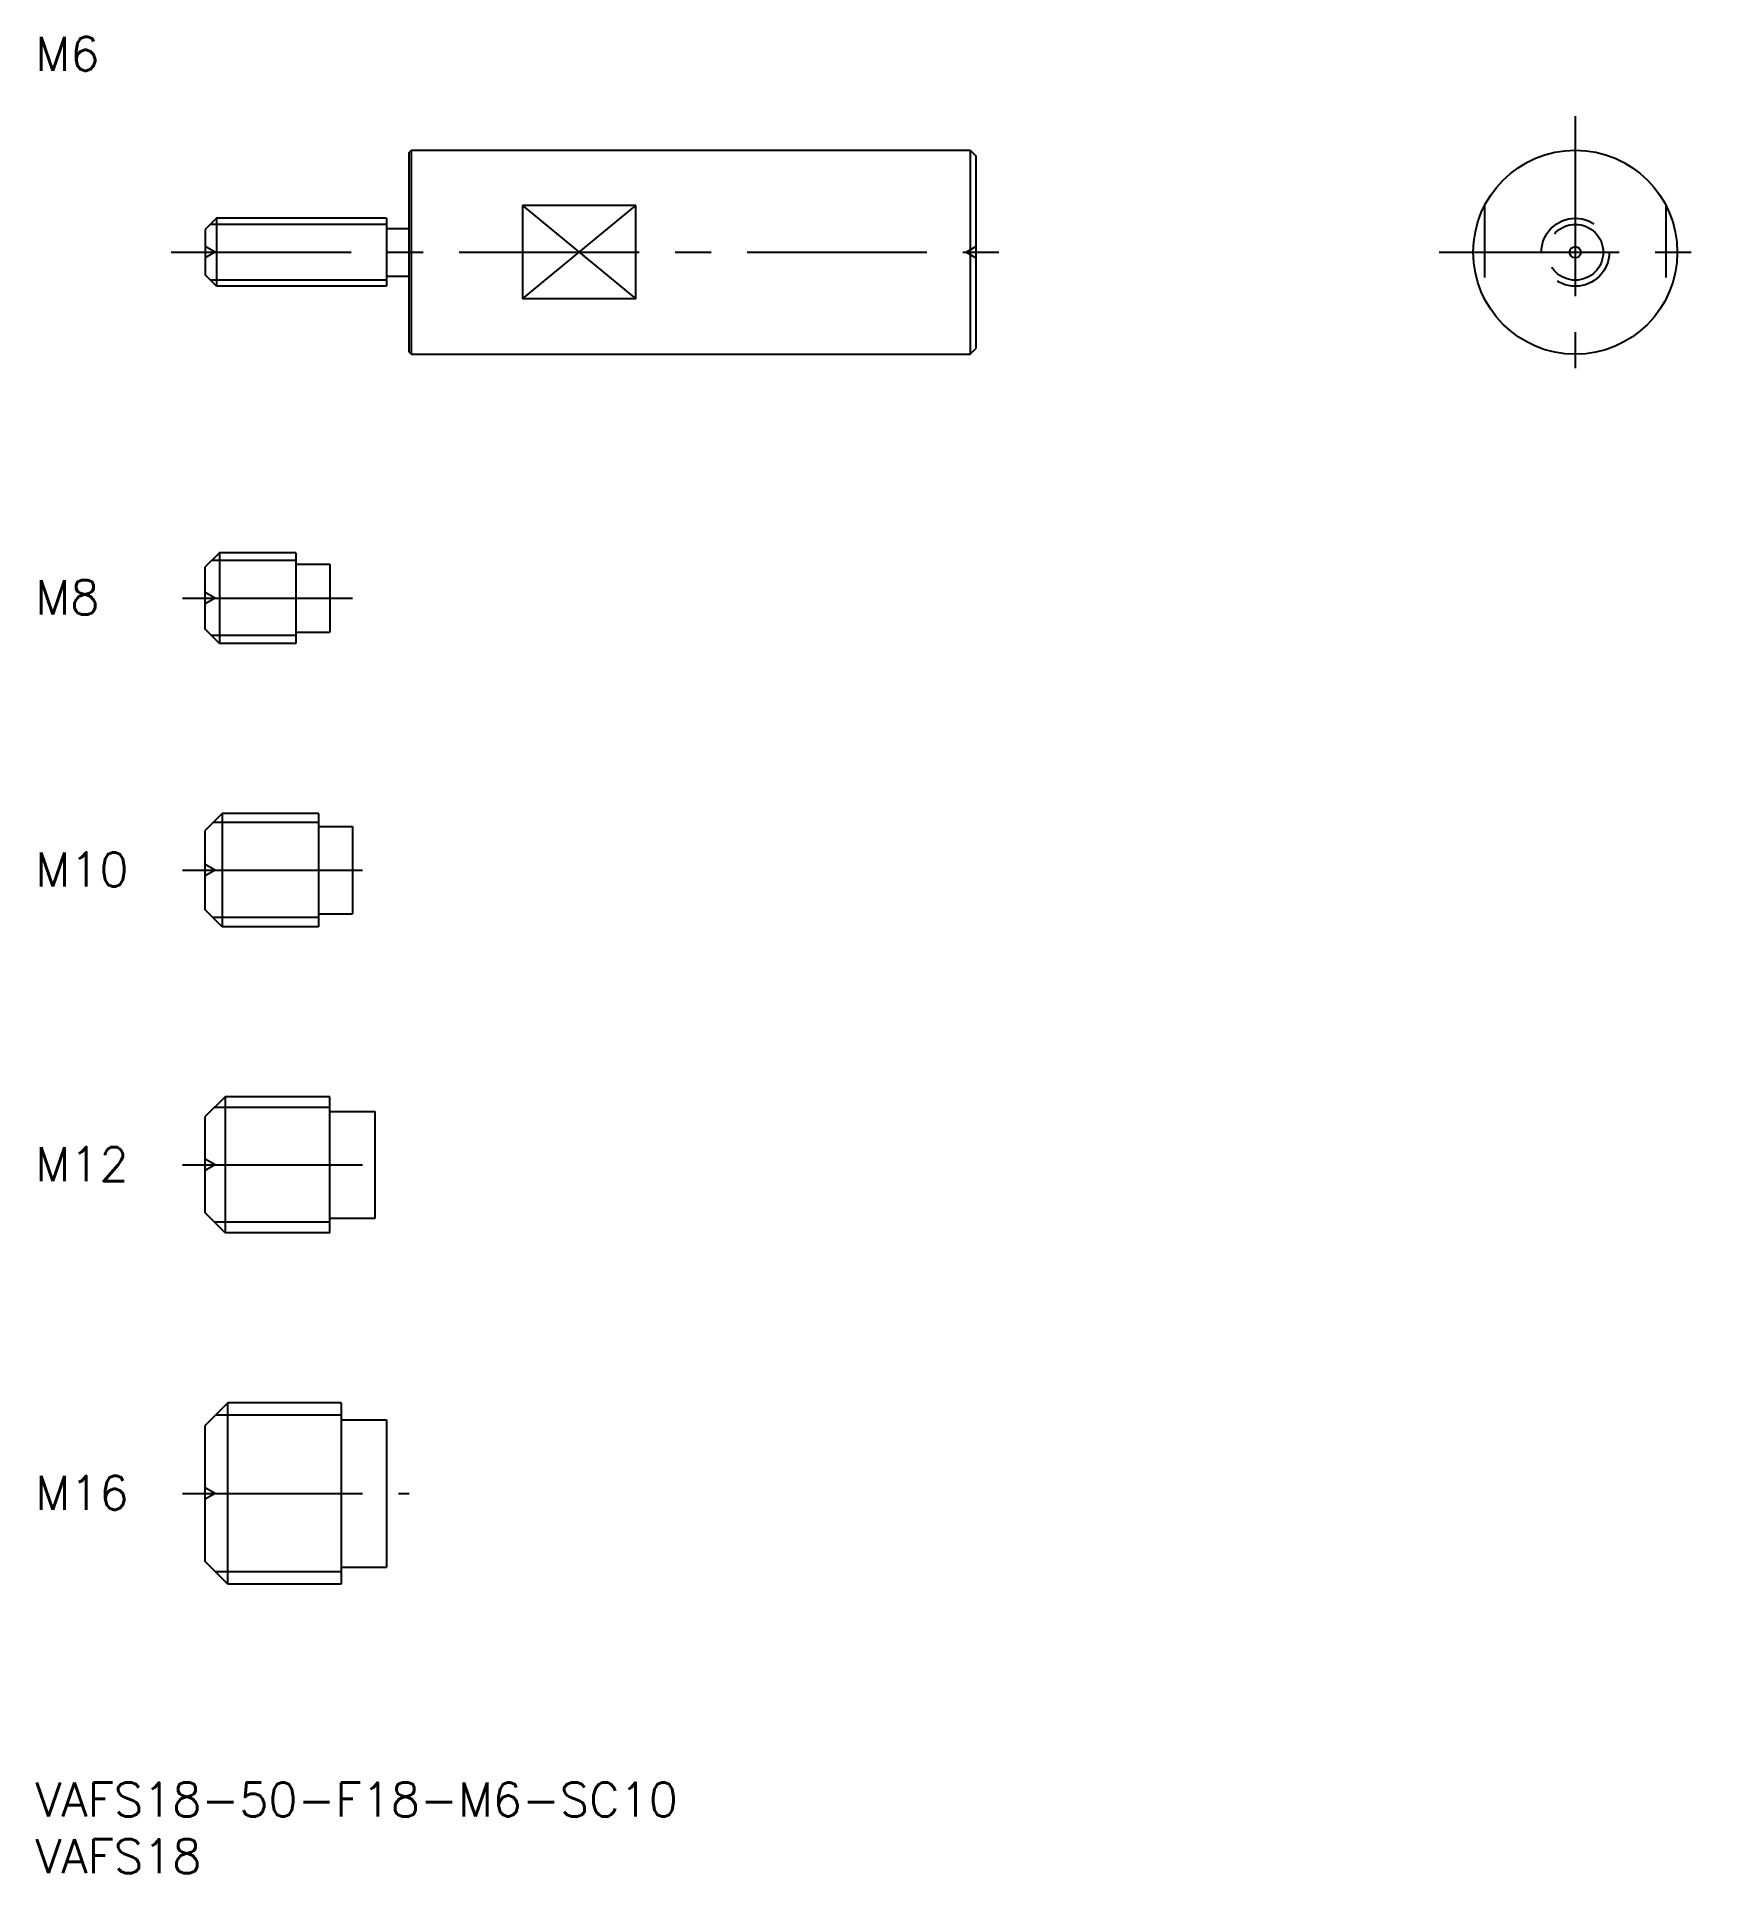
# Model space of a CAD drawing. Extents: x 0 to 148, y -8 to 154.
import ezdxf

# ---------------------------------------------------------------- set-up
doc = ezdxf.new("R2010")
doc.units = 0
doc.header["$LTSCALE"] = 0.5
doc.linetypes.add('CENTER', pattern=[50.8, 31.75, -6.35, 6.35, -6.35])
doc.linetypes.add('DASHED', pattern=[19.05, 12.7, -6.35])
for name, color, linetype in [('MSM_CENTER', 1, 'CENTER'), ('MSM_CONTINUOUS', 7, 'CONTINUOUS'), ('MSM_DASHED', 4, 'DASHED'), ('MSM_NARROW', 5, 'CONTINUOUS'), ('MSM_PART_NUMBER', 7, 'CONTINUOUS')]:
    doc.layers.add(name, color=color, linetype=linetype)
doc.styles.get("Standard").update_dxf_attribs({"font": 'txt.shx', "height": 1, "bigfont": 'bigfont.shx'})

# ---------------------------------------------------------------- blocks, each defined once
blk = doc.blocks.new('*U12')
at = {"layer": 'MSM_PART_NUMBER'}
blk.add_text('VAFS18-50-F18-M6-SC10', height=3, dxfattribs=at).set_placement((0, -3))
blk = doc.blocks.new('*U13')
at = {"layer": 'MSM_PART_NUMBER'}
blk.add_text('VAFS18', height=3, dxfattribs=at).set_placement((0, -8))
blk = doc.blocks.new('*U14')
at = {"layer": 'MSM_PART_NUMBER'}
blk.add_text('M16', height=3, dxfattribs=at).set_placement((0, 24.06))
blk = doc.blocks.new('*U15')
at = {"layer": 'MSM_PART_NUMBER'}
blk.add_text('M12', height=3, dxfattribs=at).set_placement((0, 53.06))
blk = doc.blocks.new('*U16')
at = {"layer": 'MSM_PART_NUMBER'}
blk.add_text('M10', height=3, dxfattribs=at).set_placement((0, 79.06))
blk = doc.blocks.new('*U17')
at = {"layer": 'MSM_PART_NUMBER'}
blk.add_text('M8', height=3, dxfattribs=at).set_placement((0, 103.06))
blk = doc.blocks.new('*U18')
at = {"layer": 'MSM_PART_NUMBER'}
blk.add_text('M6', height=3, dxfattribs=at).set_placement((0, 151.01))

msp = doc.modelspace()

# ---------------------------------------------------------------- linework, layer by layer
at = {"layer": 'MSM_CENTER'}
for p, q in [((135.88, 147), (135.88, 123)), ((12, 135), (86, 135)), ((123.88, 135), (147.88, 135)), ((13, 104.5), (28, 104.5)), ((13, 80.5), (30, 80.5)), ((13, 54.5), (32, 54.5)), ((13, 25.5), (33, 25.5))]:
    msp.add_line(p, q, dxfattribs=at)
at = {"layer": 'MSM_CONTINUOUS'}
for p, q in [((33, 143.8), (33.2, 144)), ((33, 126.2), (33, 143.8)), ((33.2, 144), (82.5, 144)), ((33.2, 126), (33.2, 144)), ((82.5, 144), (82.5, 126)), ((82.5, 144), (83, 143.5)), ((83, 143.5), (83, 126.5)), ((16, 138), (15, 137)), ((31, 138), (16, 138)), ((16, 138), (16, 132)), ((31, 138), (31, 132)), ((53, 139.12), (43, 139.12)), ((43, 139.12), (43, 130.88)), ((53, 130.88), (53, 139.12)), ((15, 137), (15, 133)), ((31, 137.1), (33, 137.1)), ((16, 132), (15, 133)), ((31, 132.9), (33, 132.9)), ((31, 132), (16, 132)), ((53, 130.88), (43, 130.88)), ((82.5, 126), (83, 126.5)), ((33, 126.2), (33.2, 126)), ((33.2, 126), (82.5, 126)), ((16.25, 108.5), (15, 107.25)), ((15, 101.75), (15, 107.25)), ((23, 108.5), (16.25, 108.5)), ((16.25, 108.5), (16.25, 100.5)), ((23, 108.5), (23, 100.5)), ((23, 107.5), (26, 107.5)), ((26, 107.5), (26, 101.5)), ((16.25, 100.5), (15, 101.75)), ((23, 100.5), (16.25, 100.5)), ((23, 101.5), (26, 101.5)), ((16.5, 85.5), (15, 84)), ((25, 85.5), (16.5, 85.5)), ((16.5, 85.5), (16.5, 75.5)), ((25, 85.5), (25, 75.5)), ((25, 84.35), (28, 84.35)), ((28, 84.35), (28, 76.65)), ((15, 77), (15, 84)), ((16.5, 75.5), (15, 77)), ((25, 76.65), (28, 76.65)), ((25, 75.5), (16.5, 75.5)), ((16.75, 60.5), (15, 58.75)), ((26, 60.5), (16.75, 60.5)), ((16.75, 60.5), (16.75, 48.5)), ((26, 48.5), (26, 60.5)), ((15, 50.25), (15, 58.75)), ((26, 59.2), (30, 59.2)), ((30, 49.8), (30, 59.2)), ((16.75, 48.5), (15, 50.25)), ((26, 49.8), (30, 49.8)), ((26, 48.5), (16.75, 48.5)), ((17, 33.5), (15, 31.5)), ((27, 33.5), (17, 33.5)), ((17, 17.5), (17, 33.5)), ((27, 33.5), (27, 17.5)), ((15, 19.5), (15, 31.5)), ((27, 32), (31, 32)), ((31, 32), (31, 19)), ((17, 17.5), (15, 19.5)), ((27, 19), (31, 19)), ((27, 17.5), (17, 17.5))]:
    msp.add_line(p, q, dxfattribs=at)
for radius in [9, 0.5]:
    msp.add_circle((135.88, 135), radius, dxfattribs=at)
at = {"layer": 'MSM_DASHED'}
for p, q in [((127.88, 139.12), (127.88, 130.88)), ((143.88, 139.12), (143.88, 130.88)), ((15.87, 135), (15, 135.5)), ((15.87, 135), (15, 134.5)), ((82.13, 135), (83, 135.5)), ((82.13, 135), (83, 134.5)), ((15.87, 104.5), (15, 105)), ((15.87, 104.5), (15, 104)), ((15.87, 80.5), (15, 81)), ((15.87, 80.5), (15, 80)), ((15.87, 54.5), (15, 55)), ((15.87, 54.5), (15, 54)), ((15.87, 25.5), (15, 26)), ((15.87, 25.5), (15, 25))]:
    msp.add_line(p, q, dxfattribs=at)
for radius in [3, 2.46]:
    msp.add_circle((135.88, 135), radius, dxfattribs=at)
at = {"layer": 'MSM_NARROW'}
for p, q in [((43, 130.88), (53, 139.12)), ((43, 139.12), (53, 130.88)), ((31, 137.46), (15.46, 137.46)), ((31, 132.54), (15.46, 132.54)), ((23, 107.82), (15.57, 107.82)), ((23, 101.18), (15.57, 101.18)), ((25, 84.69), (15.69, 84.69)), ((25, 76.31), (15.69, 76.31)), ((26, 59.55), (15.8, 59.55)), ((26, 49.45), (15.8, 49.45)), ((27, 32.42), (15.92, 32.42)), ((27, 18.58), (15.92, 18.58))]:
    msp.add_line(p, q, dxfattribs=at)

# ---------------------------------------------------------------- block references
at = {"layer": 'MSM_CONTINUOUS'}
for name in ['*U18', '*U17', '*U16', '*U15', '*U14', '*U12', '*U13']:
    msp.add_blockref(name, (0, 0), dxfattribs=at)

doc.saveas('drawing.dxf')
